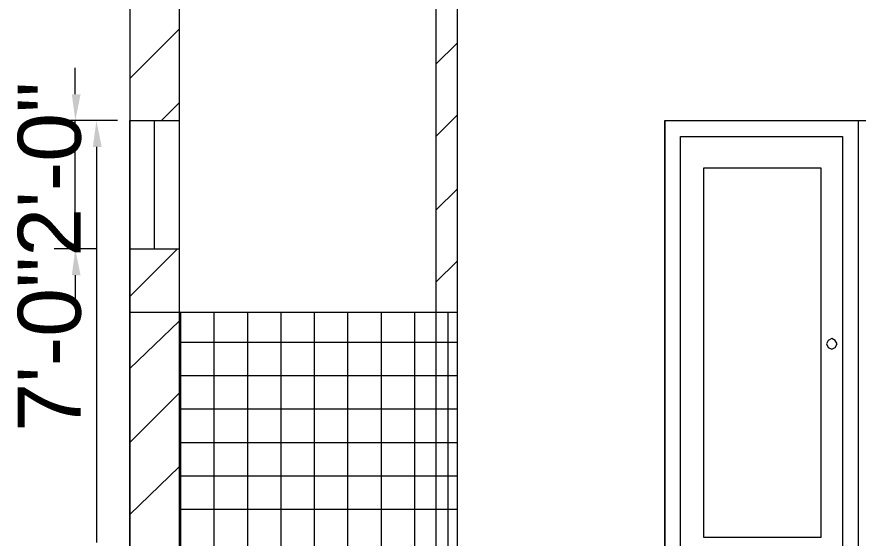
# Model space of a CAD drawing. Header units: millimetres. Extents: x 218.7 to 294.1, y -22.2 to 31.6.
# Drawn here: x 242.269 to 246.262, y 15.551 to 18.026 of the extents above; entities that cross this region are included whole.
import ezdxf

# ---------------------------------------------------------------- set-up
doc = ezdxf.new("R2010")
doc.units = ezdxf.units.MM
for name, color, linetype in [('PDF_Geometry', 7, 'Continuous'), ('PDF_Solid Fills', 1, 'Continuous'), ('PDF_Text', 7, 'Continuous')]:
    doc.layers.add(name, color=color, linetype=linetype)
doc.styles.add('PDF Arial', font='arial.ttf')

msp = doc.modelspace()

# ---------------------------------------------------------------- linework, layer by layer
at = {"layer": 'PDF_Geometry', "lineweight": 9}
for points in [[(242.8056, 25.0067), (242.8056, 12.0229)], [(243.0394, 25.0067), (243.0394, 12.0229)], [(244.2585, 24.8481), (244.2585, 15.4046)], [(244.3587, 24.8481), (244.3587, 15.4046)], [(248.7339, 18.6025), (242.8056, 18.6025), (242.8056, 14.4861), (251.2389, 14.4861)], [(243.0394, 18.6025), (243.0394, 14.4861)], [(242.8056, 17.7341), (243.0394, 17.9679)], [(244.2585, 17.8009), (244.3587, 17.9011)], [(242.5468, 17.659), (242.5468, 17.7842)], [(242.9559, 17.5337), (243.0394, 17.6172)], [(242.647, 17.5337), (242.4466, 17.5337)], [(242.5468, 16.9242), (242.5468, 17.5337)], [(242.7472, 17.5337), (242.5551, 17.5337)], [(242.8056, 15.4046), (242.8056, 16.6236), (242.8056, 17.5337), (243.0394, 17.5337)], [(242.9225, 16.9242), (242.9225, 17.5337)], [(244.2585, 17.4586), (244.3587, 17.5588)], [(245.344, 17.5337), (247.4063, 17.5337)], [(245.344, 17.5337), (245.344, 15.4046)], [(245.4191, 15.4046), (245.344, 15.4046), (245.344, 17.5337), (246.2624, 17.5337), (246.2624, 15.4046), (246.1873, 15.4046)], [(242.647, 17.4085), (242.647, 15.5298)], [(244.2585, 17.1079), (244.3587, 17.2081)], [(242.647, 16.9242), (242.4466, 16.9242)], [(242.8056, 16.6988), (243.0311, 16.9242)], [(242.8056, 16.9242), (243.0394, 16.9242)], [(244.2585, 16.7656), (244.3587, 16.8658)], [(242.5468, 16.799), (242.5468, 16.6737)], [(242.8056, 16.6236), (244.3587, 16.6236)], [(243.0478, 15.4046), (243.0478, 16.6236)], [(243.2064, 15.4046), (243.2064, 16.6236)], [(243.3651, 15.4046), (243.3651, 16.6236)], [(243.5237, 15.4046), (243.5237, 16.6236)], [(243.6824, 15.4046), (243.6824, 16.6236)], [(243.841, 15.4046), (243.841, 16.6236)], [(243.9996, 15.4046), (243.9996, 16.6236)], [(244.1583, 15.4046), (244.1583, 16.6236)], [(244.3169, 15.4046), (244.3169, 16.6236)], [(242.8056, 16.3564), (243.0394, 16.5819)], [(243.0394, 16.4817), (244.3587, 16.4817)], [(243.0394, 16.323), (244.3587, 16.323)], [(242.8056, 16.0058), (243.0394, 16.2395)], [(243.0394, 16.1644), (244.3587, 16.1644)], [(243.0394, 16.0058), (244.3587, 16.0058)], [(242.8056, 15.6634), (243.0394, 15.8889)], [(243.0394, 15.8471), (244.3587, 15.8471)], [(243.0394, 15.6885), (244.3587, 15.6885)]]:
    msp.add_lwpolyline(points, dxfattribs=at)
for points in [[(246.1873, 17.4586), (246.1873, 15.4046), (245.4191, 15.4046), (245.4191, 17.4586)], [(246.0871, 15.5549), (246.0871, 17.3083), (245.5276, 17.3083), (245.5276, 15.5549)], [(246.1622, 16.4733), (246.1539, 16.49), (246.1372, 16.4984), (246.1205, 16.49), (246.1121, 16.4733), (246.1205, 16.4566), (246.1372, 16.4483), (246.1539, 16.4566)]]:
    msp.add_lwpolyline(points, close=True, dxfattribs=at)
at = {"layer": 'PDF_Solid Fills', "color": 7, "lineweight": 9, "transparency": 33554559}
for points in [[(242.5301, 17.659), (242.5718, 17.659), (242.5468, 17.5337)], [(242.6303, 17.4085), (242.672, 17.4085), (242.647, 17.5337)], [(242.5301, 16.799), (242.5718, 16.799), (242.5468, 16.9242)]]:
    msp.add_solid(points, dxfattribs=at)

# ---------------------------------------------------------------- texts
at = {"layer": 'PDF_Text', "lineweight": 9, "insert": (242.5768, 16.0558), "char_height": 0.29884, "attachment_point": 7, "rotation": 90, "style": 'PDF Arial'}
msp.add_mtext('7\'-0"2\'-0"', dxfattribs=at)

doc.saveas('drawing.dxf')
